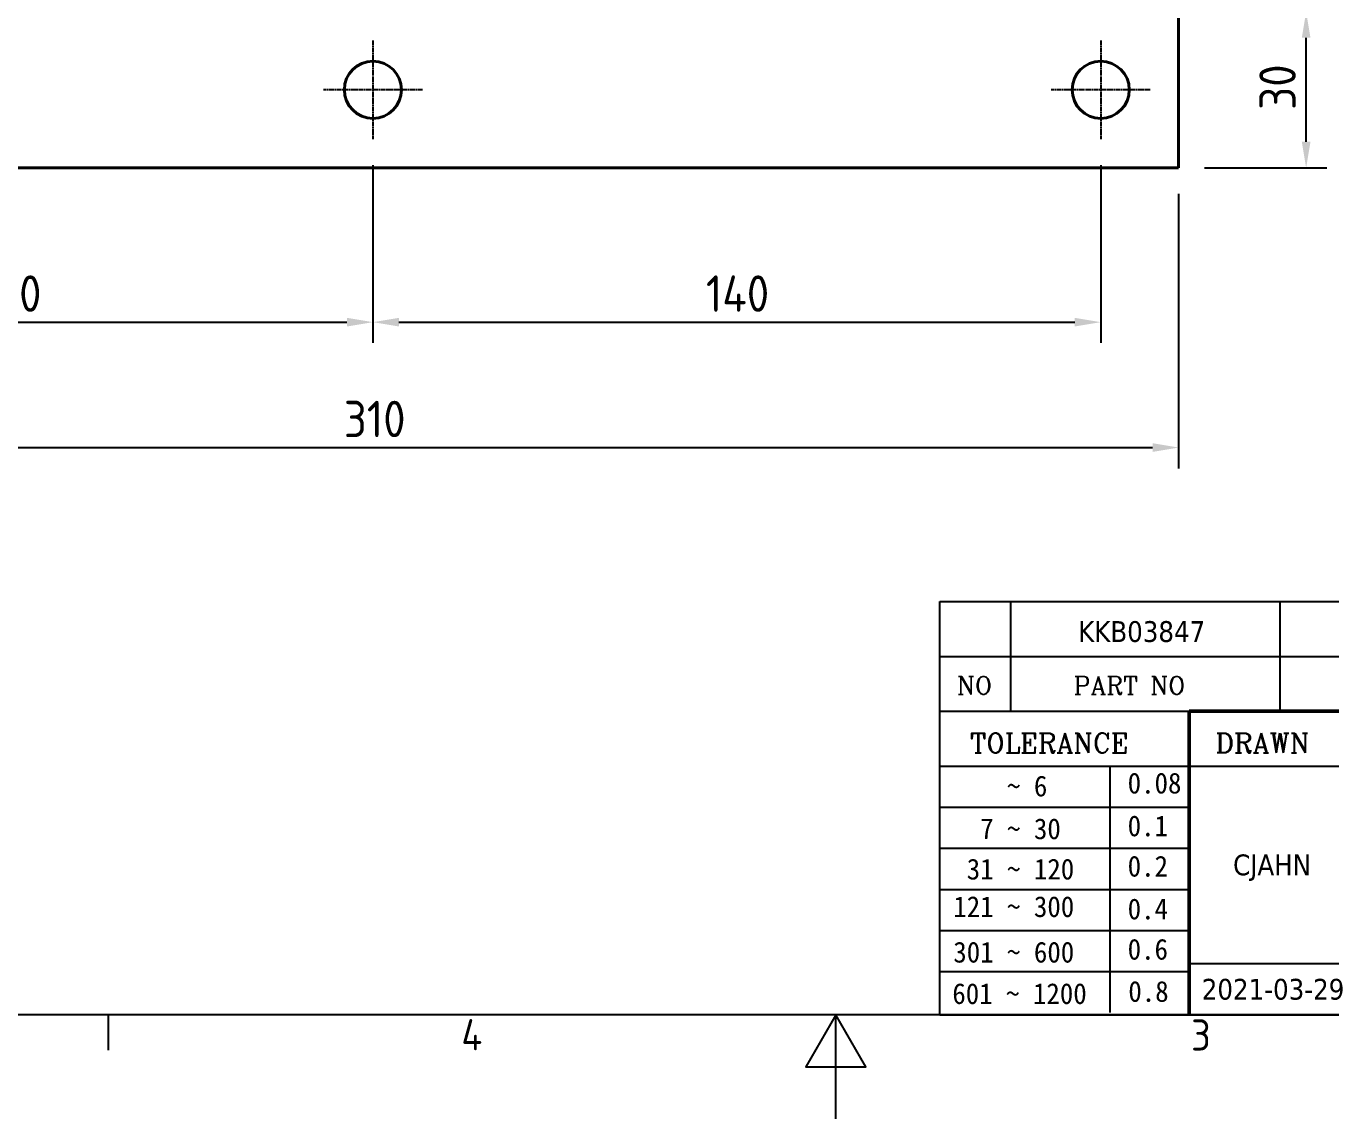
# Model space of a CAD drawing. Header units: millimetres. Extents: x 0 to 840, y 0 to 594.
# Drawn here: x 264.2 to 515.2, y 0 to 210.3 of the extents above; entities that cross this region are included whole.
import ezdxf
from ezdxf.enums import TextEntityAlignment as Align

# ---------------------------------------------------------------- set-up
doc = ezdxf.new("R2010")
doc.units = ezdxf.units.MM
doc.header["$LTSCALE"] = 2
doc.linetypes.add('CHAIN', pattern=[0.7087, 0.4724, -0.0591, 0.1181, -0.0591])
doc.layers.get('0').update_dxf_attribs({"color": 3, "lineweight": 25, "true_color": 0x00ff00})
for name, color, linetype, lineweight, true_color in [('가시적인 것(ISO)', 3, 'Continuous', 40, 0x00ff00), ('제목(ISO)', 5, 'Continuous', 50, 0x0000ff), ('중심 표식(ISO)', 1, 'Continuous', 25, 0xff0000), ('치수(ISO)', 2, 'Continuous', 25, 0xffff00)]:
    doc.layers.add(name, color=color, linetype=linetype, lineweight=lineweight, true_color=true_color)
doc.layers.add('경계(ISO)', color=7, linetype='Continuous', lineweight=25)
doc.styles.add('HAN_291', font='')
doc.styles.add('RC_284', font='ROMANC.shx')
doc.styles.add('RC_287', font='ROMANC.shx')
doc.styles.add('문자 텍스트_PSTEK_POSCO', font='isocp.shx')
doc.styles.add('치수 텍스트_PSTEK_POSCO', font='isocp.shx')
doc.styles.add('텍스트 스타일198', font='tahoma.ttf')
doc.styles.get('HAN_291').set_extended_font_data('GulimChe')
doc.dimstyles.new('치수_PSTEK_POSCO', dxfattribs={"dimscale": 2, "dimtxt": 3.5, "dimasz": 2.5, "dimexe": 2, "dimexo": 2.5, "dimgap": 1, "dimtad": 1, "dimrnd": 1e-08, "dimdsep": 46, "dimtxsty": '치수 텍스트_PSTEK_POSCO', "dimcen": 0.09, "dimdle": 10, "dimclrd": 7, "dimclre": 7, "dimclrt": 2, "dimadec": 1, "dimazin": 2, "dimtfac": 1, "dimtmove": 0, "dimatfit": 3, "dimfxl": 1, "dimtolj": 1, "dimlwd": -1, "dimlwe": -1, "dimarcsym": 0})

# ---------------------------------------------------------------- blocks, each defined once
blk = doc.blocks.new('경계 Default Border')
at = {"layer": '경계(ISO)'}
blk.add_line((140, 10), (140, 6.599999666213989), dxfattribs=at)
at = {"layer": '경계(ISO)', "flags": 128}
for points in [[(10, 10), (10, 287.0000076293945), (410, 287.0000076293945), (410, 10), (10, 10)], [(210, 0), (210, 10), (207.1132469177246, 5), (212.8867530822754, 5), (210, 10)]]:
    blk.add_lwpolyline(points, dxfattribs=at)
at = {"layer": '경계(ISO)', "color": 2, "true_color": 0xffff00, "char_height": 3.00000011920929, "attachment_point": 7, "style": '문자 텍스트_PSTEK_POSCO'}
for s, insert in [('4', (173.9734701308116, 6.59999988079071)), ('3', (244.1685395229535, 6.57139439638704))]:
    blk.add_mtext(s, dxfattribs=dict(at, insert=insert))
blk = doc.blocks.new('제목 블록 PSTEK')
at = {"color": 180, "true_color": 0x3f00ff}
for p, q in [((182.475792979055, 11.79100474011392), (182.4757929790549, 51.56524660363496)), ((182.4757929790549, 51.56524660363496), (372.4757929537551, 51.56524660363496)), ((189.2651435055721, 51.56524660363496), (189.2651435055722, 41.00524660363494)), ((215.2152739891528, 41.00524660363494), (215.2152739891528, 51.56524660363496)), ((182.475792979055, 46.2852466036349), (372.4757929537551, 46.28524660363492)), ((182.475792979055, 41.00524660363493), (206.451475290024, 41.00524660363493)), ((182.475792979055, 35.72524660363497), (206.451475290024, 35.72524660363497)), ((198.8621818849491, 12.02524660363491), (198.8621818849491, 35.72524660363497)), ((206.451475290024, 35.72524660363497), (372.4757929537551, 35.72524660363497)), ((182.475792979055, 31.77524660363492), (206.451475290024, 31.77524660363492)), ((182.475792979055, 27.82524660363487), (206.451475290024, 27.82524660363487)), ((182.475792979055, 23.87524660363505), (206.451475290024, 23.87524660363505)), ((182.475792979055, 19.92524660363478), (206.451475290024, 19.92524660363478)), ((206.451475290024, 16.74100474011396), (255.9175931367359, 16.74100474011396)), ((182.475792979055, 15.97524660363496), (206.451475290024, 15.97524660363496)), ((182.475792979055, 11.79100474011392), (372.4757929537551, 11.79100474011389))]:
    blk.add_line(p, q, dxfattribs=at)
at = {"color": 7, "lineweight": 50}
for p, q in [((206.4514752900237, 11.79100474011392), (206.4514752900237, 41.00524660363494)), ((206.451475290024, 41.00524660363494), (372.4757929537551, 41.00524660363496))]:
    blk.add_line(p, q, dxfattribs=at)
at = {"layer": '제목(ISO)', "lineweight": 18}
blk.add_line((182.475792979055, 35.72500474011393), (182.475792979055, 11.79100474011392), dxfattribs=at)
at = {"color": 2, "true_color": 0xffff00}
for s, height, style, p in [('NO', 1.742399930953979, 'RC_284', (184.135398793432, 42.62317362549192)), ('PART NO', 1.742399930953979, 'RC_284', (195.3359407378685, 42.62317362549192)), (' TOLERANCE', 1.899999976158142, 'RC_287', (184.0872874387979, 37.00893196870329)), ('DRAWN', 1.899999976158142, 'RC_287', (208.9766620976279, 37.00893196870329)), ('    ~ 6', 2.000000029802322, 'HAN_291', (183.7721304966814, 32.8176515608431)), ('0.08', 2.000000029802322, 'HAN_291', (200.5467345600617, 33.09873600004101)), ('  7 ~ 30', 2.000000029802322, 'HAN_291', (183.7721304966814, 28.70538114822415)), ('0.1', 2.000000029802322, 'HAN_291', (200.5467345600617, 28.98646558742206)), (' 31 ~ 120', 2.000000029802322, 'HAN_291', (183.7721304966814, 24.82628181916237)), ('0.2', 2.000000029802322, 'HAN_291', (200.5467345600617, 25.10736625836028)), ('121 ~ 300', 2.000000029802322, 'HAN_291', (183.7721304966814, 21.21401206133254)), ('0.4', 2.000000029802322, 'HAN_291', (200.5467345600617, 20.99509650053045)), ('0.6', 2.000000029802322, 'HAN_291', (200.5467345600617, 17.11599717146868)), ('301 ~ 600', 2.000000029802322, 'HAN_291', (183.7721304966814, 16.83491273227077)), ('601 ~ 1200', 2.000000029802322, 'HAN_291', (183.6802025156883, 12.84759660881125)), ('0.8', 2.000000029802322, 'HAN_291', (200.6097246063884, 13.05732192299702))]:
    blk.add_text(s, height=height, dxfattribs=dict(at, style=style)).set_placement(p)
at = {"layer": '제목(ISO)', "color": 7, "style": '텍스트 스타일198'}
for tag, p in [('질량\\P3;_001', (350.3046145979153, 48.1643332325385)), ('부품_번호_001', (195.7843283186424, 47.68004260673702)), ('설명_001', (236.4755450851448, 47.92245856837096)), ('재질_001', (293.7358818398196, 47.92524659519488)), ("3._Q'TY_001", (312.7051684940307, 47.92188863680521)), ('4._COLOR_001', (327.1808631167115, 47.92524658873377)), ('1._MODEL_NAME_001', (326.7684841840689, 37.52172745615292)), ('제목_001', (336.3979558886313, 32.12268535370653)), ('부품_번호_001', (334.4435685718743, 26.8052465951949)), ('설계자_001', (210.6823963971569, 25.23312566343435)), ('프로젝트_001', (278.9744245225954, 18.43951439740151)), ('시트_크기_001', (260.807090429518, 14.83812566343425)), ('프로젝트_002', (270.9791918143218, 14.97568842208535)), ('작성_날짜_001', (207.6736656800234, 13.26600473167383)), ('프로젝트_003', (280.4473441481205, 11.5491460676562))]:
    blk.add_attdef(tag, p, '', height=2.000000029802322, dxfattribs=at)
for tag, p in [('점검자', (231.1845342133799, 26.23312567187446)), ('엔지니어링_승인자', (247.673240162284, 26.23312567187446)), ('점검_날짜', (231.1845342133799, 14.26600474011394)), ('엔지니어링_승인_날짜', (247.6732401622839, 14.26600474011394))]:
    blk.add_attdef(tag, text='', height=2.000000029802322, dxfattribs=at).set_placement(p, align=Align.MIDDLE_CENTER)
blk = doc.blocks.new('*D27')
at = {"layer": 'Defpoints', "color": 0, "transparency": 16777216}
for p in [(190.9463791671169, 188.5315200021628), (330.946379167117, 188.5315200021629), (330.946379167117, 153.3079058308261)]:
    blk.add_point(p, dxfattribs=at)
at = {"layer": '치수(ISO)', "color": 7, "transparency": 16777216}
for p, q in [((190.9463791671169, 183.5315200021628), (190.9463791671169, 149.3079058308261)), ((330.946379167117, 183.5315200021629), (330.946379167117, 149.3079058308261)), ((195.9463791671169, 153.3079058308261), (325.946379167117, 153.3079058308261))]:
    blk.add_line(p, q, dxfattribs=at)
for points in [[(195.9463791671169, 154.1412391641594), (195.9463791671169, 152.4745724974927), (190.9463791671169, 153.3079058308261)], [(325.946379167117, 154.1412391641594), (325.946379167117, 152.4745724974927), (330.946379167117, 153.3079058308261)]]:
    blk.add_solid(points, dxfattribs=at)
at = {"layer": '치수(ISO)', "color": 2, "transparency": 16777216, "insert": (254.9936232616051, 158.8079058308261), "char_height": 7, "attachment_point": 4, "style": '치수 텍스트_PSTEK_POSCO'}
blk.add_mtext('\\A1;140', dxfattribs=at)
blk = doc.blocks.new('*D28')
at = {"layer": 'Defpoints', "color": 0, "transparency": 16777216}
for p in [(330.946379167117, 188.5315200021629), (470.946379167117, 188.5315200021629), (470.946379167117, 153.3079058308261)]:
    blk.add_point(p, dxfattribs=at)
at = {"layer": '치수(ISO)', "color": 7, "transparency": 16777216}
for p, q in [((330.946379167117, 183.5315200021629), (330.946379167117, 149.3079058308261)), ((470.946379167117, 183.5315200021629), (470.946379167117, 149.3079058308261)), ((335.946379167117, 153.3079058308261), (465.946379167117, 153.3079058308261))]:
    blk.add_line(p, q, dxfattribs=at)
for points in [[(335.946379167117, 154.1412391641594), (335.946379167117, 152.4745724974927), (330.946379167117, 153.3079058308261)], [(465.946379167117, 154.1412391641594), (465.946379167117, 152.4745724974927), (470.946379167117, 153.3079058308261)]]:
    blk.add_solid(points, dxfattribs=at)
at = {"layer": '치수(ISO)', "color": 2, "transparency": 16777216, "insert": (394.9936232616051, 158.8079058308261), "char_height": 7, "attachment_point": 4, "style": '치수 텍스트_PSTEK_POSCO'}
blk.add_mtext('\\A1;140', dxfattribs=at)
blk = doc.blocks.new('*D31')
at = {"layer": 'Defpoints', "color": 0, "transparency": 16777216}
for p in [(455.946379167117, 213.0315200021629), (510.4728020413751, 213.0315200021629), (485.946379167117, 183.0315200021629)]:
    blk.add_point(p, dxfattribs=at)
at = {"layer": '치수(ISO)', "color": 7, "transparency": 16777216}
for p, q in [((460.946379167117, 213.0315200021629), (514.472802041375, 213.0315200021629)), ((510.4728020413751, 188.0315200021629), (510.4728020413751, 208.0315200021629)), ((490.946379167117, 183.0315200021629), (514.472802041375, 183.0315200021629))]:
    blk.add_line(p, q, dxfattribs=at)
for points in [[(509.6394687080418, 208.0315200021629), (511.3061353747084, 208.0315200021629), (510.4728020413751, 213.0315200021629)], [(509.6394687080418, 188.0315200021629), (511.3061353747084, 188.0315200021629), (510.4728020413751, 183.0315200021629)]]:
    blk.add_solid(points, dxfattribs=at)
at = {"layer": '치수(ISO)', "color": 2, "transparency": 16777216, "insert": (504.972802041375, 194.1787640966512), "char_height": 7, "attachment_point": 4, "rotation": 90, "style": '치수 텍스트_PSTEK_POSCO'}
blk.add_mtext('\\A1;30', dxfattribs=at)
blk = doc.blocks.new('*D34')
at = {"layer": 'Defpoints', "color": 0, "transparency": 16777216}
for p in [(175.946379167117, 183.0315200021628), (485.946379167117, 183.0315200021629), (485.946379167117, 129.1818258221747)]:
    blk.add_point(p, dxfattribs=at)
at = {"layer": '치수(ISO)', "color": 7, "transparency": 16777216}
for p, q in [((175.946379167117, 178.0315200021628), (175.946379167117, 125.1818258221747)), ((485.946379167117, 178.0315200021629), (485.946379167117, 125.1818258221747)), ((180.946379167117, 129.1818258221747), (480.946379167117, 129.1818258221747))]:
    blk.add_line(p, q, dxfattribs=at)
for points in [[(180.946379167117, 130.015159155508), (180.946379167117, 128.3484924888413), (175.946379167117, 129.1818258221747)], [(480.946379167117, 130.015159155508), (480.946379167117, 128.3484924888413), (485.946379167117, 129.1818258221747)]]:
    blk.add_solid(points, dxfattribs=at)
at = {"layer": '치수(ISO)', "color": 2, "transparency": 16777216, "insert": (325.3436232616052, 134.6818258221747), "char_height": 7, "attachment_point": 4, "style": '치수 텍스트_PSTEK_POSCO'}
blk.add_mtext('\\A1;310', dxfattribs=at)

msp = doc.modelspace()

# ---------------------------------------------------------------- linework, layer by layer
at = {"layer": '가시적인 것(ISO)'}
for p, q in [((485.946379167117, 183.0315200021629), (485.9463791671168, 423.0315200021629)), ((175.946379167117, 183.0315200021628), (485.946379167117, 183.0315200021629))]:
    msp.add_line(p, q, dxfattribs=at)
for centre in [(330.9463791671169, 198.0315200021629), (470.946379167117, 198.0315200021629)]:
    msp.add_circle(centre, 5.5, dxfattribs=at)
at = {"layer": '중심 표식(ISO)', "linetype": 'CHAIN'}
for p, q in [((330.946379167117, 207.5315200021629), (330.946379167117, 188.5315200021629)), ((470.946379167117, 207.5315200021629), (470.946379167117, 188.5315200021629)), ((340.446379167117, 198.0315200021629), (321.446379167117, 198.0315200021629)), ((480.446379167117, 198.0315200021629), (461.446379167117, 198.0315200021629))]:
    msp.add_line(p, q, dxfattribs=at)

# ---------------------------------------------------------------- block references
at = {"xscale": 2, "yscale": 2, "zscale": 2}
msp.add_blockref('경계 Default Border', (0, 0), dxfattribs=at)
ref = msp.add_blockref('제목 블록 PSTEK', (75.04841409248968, -3.58200948022779), dxfattribs=dict(xscale=2, yscale=2, zscale=2))
ref.add_attrib('설계자_001', 'CJAHN', (496.4132068868034, 46.8842418466409), dxfattribs={"layer": '제목(ISO)', "color": 7, "height": 4.000000059604645, "style": '텍스트 스타일198'})
ref.add_attrib('작성_날짜_001', '2021-03-29', (490.3957454525366, 22.94999998311987), dxfattribs={"layer": '제목(ISO)', "color": 7, "height": 4.000000059604645, "style": '텍스트 스타일198'})
ref.add_attrib('부품_번호_001', 'KKB03847', (466.6170707297744, 91.77807573324625), dxfattribs={"layer": '제목(ISO)', "color": 7, "height": 4.000000059604645, "style": '텍스트 스타일198'})

# ---------------------------------------------------------------- dimensions: what is measured, and where the dimension line sits
at = {"layer": '치수(ISO)', "color": 7}
for base, p1, p2, angle, picture, middle in [((510.4728020413751, 213.0315200021629), (485.946379167117, 183.0315200021629), (455.946379167117, 213.0315200021629), 270, '*D31', (510.472802041375, 198.031520002163)), ((330.946379167117, 153.3079058308261), (190.9463791671169, 188.5315200021628), (330.946379167117, 188.5315200021629), 180, '*D27', (260.946379167117, 153.3079058308261)), ((470.946379167117, 153.3079058308261), (330.946379167117, 188.5315200021629), (470.946379167117, 188.5315200021629), 180, '*D28', (400.946379167117, 153.3079058308261)), ((485.946379167117, 129.1818258221747), (175.946379167117, 183.0315200021628), (485.946379167117, 183.0315200021629), 180, '*D34', (330.946379167117, 129.1818258221747))]:
    dim = msp.add_linear_dim(base=base, p1=p1, p2=p2, angle=angle, dimstyle='치수_PSTEK_POSCO', override={"dimdec": 2, "dimtp": 0, "dimtm": -0, "dimtdec": 2, "dimtofl": 0, "dimatfit": 1}, dxfattribs=at)
    dim.commit()
    dim.dimension.update_dxf_attribs({"geometry": picture, "text_midpoint": middle, "dimtype": 160})

doc.saveas('drawing.dxf')
